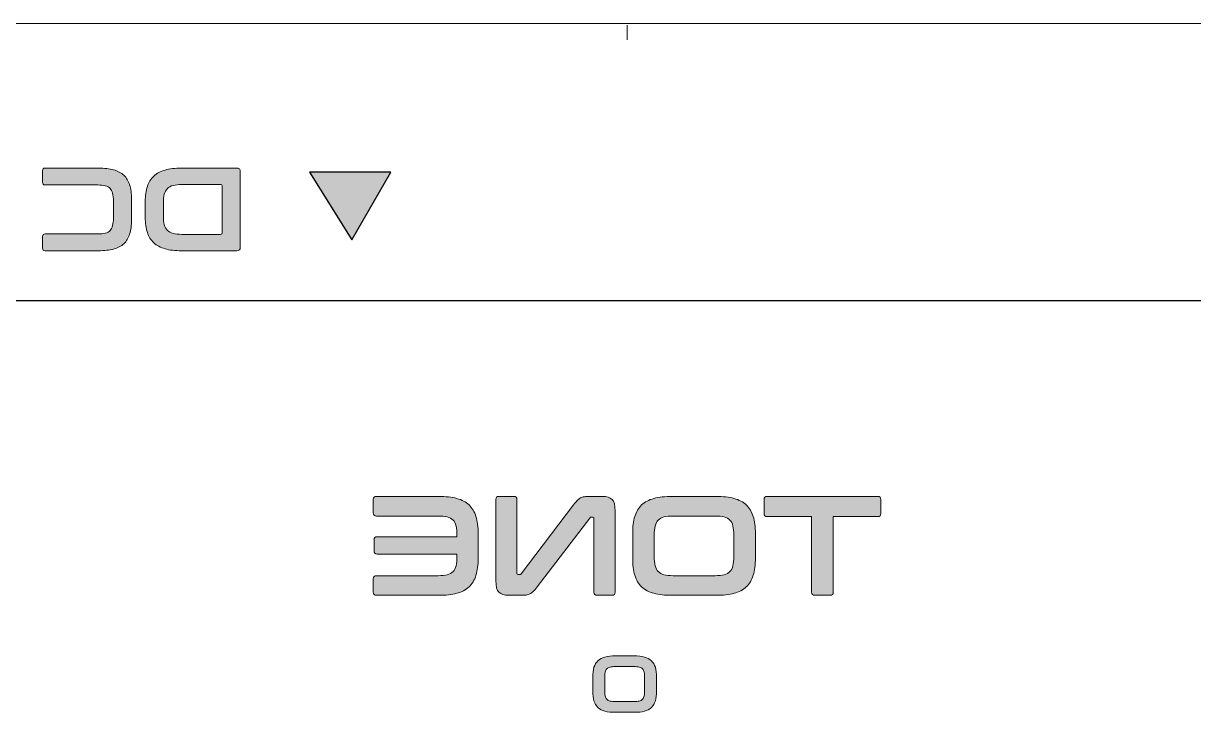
# Model space of a CAD drawing. Header units: millimetres. Extents: x 0 to 62, y -117 to 0.
# Drawn here: x 20.47 to 40.93, y -12.12 to 0 of the extents above; entities that cross this region are included whole.
import ezdxf

# ---------------------------------------------------------------- set-up
doc = ezdxf.new("R2010")
doc.units = ezdxf.units.MM
doc.header["$MEASUREMENT"] = 0
doc.layers.add('GLOSS-V', color=7, linetype='Continuous')
doc.layers.add('Layer 4', color=7, linetype='Continuous')

# ---------------------------------------------------------------- blocks, each defined once
blk = doc.blocks.new('block 10')
at = {"layer": 'GLOSS-V', "true_color": 0x010101}
h = blk.add_hatch(color=178, dxfattribs=at)
h.dxf.hatch_style = 2
edge = h.paths.add_edge_path()
edge.add_spline(control_points=[(21.781, -2.53), (21.886, -2.53), (21.974, -2.54), (22.047, -2.56), (22.12, -2.58), (22.18, -2.611), (22.226, -2.655), (22.272, -2.698), (22.306, -2.754), (22.327, -2.823), (22.349, -2.892), (22.359, -2.976), (22.359, -3.075), (22.359, -3.075), (22.359, -3.43), (22.359, -3.43), (22.359, -3.529), (22.349, -3.613), (22.327, -3.683), (22.306, -3.752), (22.272, -3.809), (22.226, -3.852), (22.18, -3.896), (22.12, -3.927), (22.047, -3.946), (21.974, -3.965), (21.886, -3.975), (21.781, -3.975), (21.781, -3.975), (20.85, -3.975), (20.85, -3.975), (20.819, -3.975), (20.804, -3.96), (20.804, -3.93), (20.804, -3.93), (20.804, -3.727), (20.804, -3.727), (20.804, -3.697), (20.819, -3.682), (20.85, -3.682), (20.85, -3.682), (21.769, -3.682), (21.769, -3.682), (21.822, -3.682), (21.867, -3.677), (21.902, -3.669), (21.937, -3.66), (21.965, -3.644), (21.985, -3.623), (22.006, -3.602), (22.021, -3.573), (22.03, -3.536), (22.039, -3.5), (22.043, -3.454), (22.043, -3.399), (22.043, -3.399), (22.043, -3.106), (22.043, -3.106), (22.043, -3.051), (22.039, -3.005), (22.03, -2.97), (22.021, -2.934), (22.006, -2.905), (21.985, -2.884), (21.965, -2.863), (21.937, -2.847), (21.902, -2.838), (21.867, -2.829), (21.822, -2.825), (21.769, -2.825), (21.769, -2.825), (20.85, -2.825), (20.85, -2.825), (20.819, -2.825), (20.804, -2.809), (20.804, -2.777), (20.804, -2.777), (20.804, -2.575), (20.804, -2.575), (20.804, -2.545), (20.819, -2.53), (20.85, -2.53), (20.85, -2.53), (21.781, -2.53), (21.781, -2.53)], knot_values=[0, 0, 0, 0, 1, 1, 1, 2, 2, 2, 3, 3, 3, 4, 4, 4, 5, 5, 5, 6, 6, 6, 7, 7, 7, 8, 8, 8, 9, 9, 9, 10, 10, 10, 11, 11, 11, 12, 12, 12, 13, 13, 13, 14, 14, 14, 15, 15, 15, 16, 16, 16, 17, 17, 17, 18, 18, 18, 19, 19, 19, 20, 20, 20, 21, 21, 21, 22, 22, 22, 23, 23, 23, 24, 24, 24, 25, 25, 25, 26, 26, 26, 27, 27, 27, 28, 28, 28, 28], degree=3, periodic=1)
h = blk.add_hatch(color=178, dxfattribs=at)
h.dxf.hatch_style = 2
edge = h.paths.add_edge_path()
edge.add_spline(control_points=[(24.199, -2.53), (24.24, -2.53), (24.261, -2.55), (24.261, -2.592), (24.261, -2.592), (24.261, -3.913), (24.261, -3.913), (24.261, -3.954), (24.24, -3.975), (24.199, -3.975), (24.199, -3.975), (23.233, -3.975), (23.233, -3.975), (23.121, -3.975), (23.025, -3.964), (22.946, -3.941), (22.866, -3.918), (22.8, -3.883), (22.749, -3.836), (22.698, -3.788), (22.661, -3.728), (22.637, -3.654), (22.613, -3.58), (22.601, -3.493), (22.601, -3.393), (22.601, -3.393), (22.601, -3.112), (22.601, -3.112), (22.601, -3.012), (22.613, -2.924), (22.637, -2.851), (22.661, -2.777), (22.698, -2.717), (22.749, -2.669), (22.8, -2.622), (22.866, -2.586), (22.946, -2.564), (23.025, -2.541), (23.121, -2.53), (23.233, -2.53), (23.233, -2.53), (24.199, -2.53), (24.199, -2.53)], knot_values=[0, 0, 0, 0, 1, 1, 1, 2, 2, 2, 3, 3, 3, 4, 4, 4, 5, 5, 5, 6, 6, 6, 7, 7, 7, 8, 8, 8, 9, 9, 9, 10, 10, 10, 11, 11, 11, 12, 12, 12, 13, 13, 13, 14, 14, 14, 14], degree=3, periodic=1)
edge = h.paths.add_edge_path()
edge.add_spline(control_points=[(23.945, -2.846), (23.945, -2.826), (23.936, -2.817), (23.918, -2.817), (23.918, -2.817), (23.241, -2.817), (23.241, -2.817), (23.18, -2.817), (23.129, -2.822), (23.088, -2.833), (23.047, -2.844), (23.013, -2.862), (22.988, -2.887), (22.962, -2.912), (22.944, -2.945), (22.933, -2.986), (22.922, -3.027), (22.917, -3.078), (22.917, -3.139), (22.917, -3.139), (22.917, -3.366), (22.917, -3.366), (22.917, -3.426), (22.922, -3.477), (22.933, -3.519), (22.944, -3.56), (22.962, -3.593), (22.988, -3.618), (23.013, -3.643), (23.047, -3.661), (23.088, -3.672), (23.129, -3.683), (23.18, -3.688), (23.241, -3.688), (23.241, -3.688), (23.918, -3.688), (23.918, -3.688), (23.936, -3.688), (23.945, -3.679), (23.945, -3.661), (23.945, -3.661), (23.945, -2.846), (23.945, -2.846)], knot_values=[0, 0, 0, 0, 1, 1, 1, 2, 2, 2, 3, 3, 3, 4, 4, 4, 5, 5, 5, 6, 6, 6, 7, 7, 7, 8, 8, 8, 9, 9, 9, 10, 10, 10, 11, 11, 11, 12, 12, 12, 13, 13, 13, 14, 14, 14, 14], degree=3, periodic=1)
at = {"layer": 'GLOSS-V', "lineweight": 0}
for points, knots in [([(21.781, -2.53), (21.886, -2.53), (21.974, -2.54), (22.047, -2.56), (22.12, -2.58), (22.18, -2.611), (22.226, -2.655), (22.272, -2.698), (22.306, -2.754), (22.327, -2.823), (22.349, -2.892), (22.359, -2.976), (22.359, -3.075), (22.359, -3.075), (22.359, -3.43), (22.359, -3.43), (22.359, -3.529), (22.349, -3.613), (22.327, -3.683), (22.306, -3.752), (22.272, -3.809), (22.226, -3.852), (22.18, -3.896), (22.12, -3.927), (22.047, -3.946), (21.974, -3.965), (21.886, -3.975), (21.781, -3.975), (21.781, -3.975), (20.85, -3.975), (20.85, -3.975), (20.819, -3.975), (20.804, -3.96), (20.804, -3.93), (20.804, -3.93), (20.804, -3.727), (20.804, -3.727), (20.804, -3.697), (20.819, -3.682), (20.85, -3.682), (20.85, -3.682), (21.769, -3.682), (21.769, -3.682), (21.822, -3.682), (21.867, -3.677), (21.902, -3.669), (21.937, -3.66), (21.965, -3.644), (21.985, -3.623), (22.006, -3.602), (22.021, -3.573), (22.03, -3.536), (22.039, -3.5), (22.043, -3.454), (22.043, -3.399), (22.043, -3.399), (22.043, -3.106), (22.043, -3.106), (22.043, -3.051), (22.039, -3.005), (22.03, -2.97), (22.021, -2.934), (22.006, -2.905), (21.985, -2.884), (21.965, -2.863), (21.937, -2.847), (21.902, -2.838), (21.867, -2.829), (21.822, -2.825), (21.769, -2.825), (21.769, -2.825), (20.85, -2.825), (20.85, -2.825), (20.819, -2.825), (20.804, -2.809), (20.804, -2.777), (20.804, -2.777), (20.804, -2.575), (20.804, -2.575), (20.804, -2.545), (20.819, -2.53), (20.85, -2.53), (20.85, -2.53), (21.781, -2.53), (21.781, -2.53)], [0, 0, 0, 0, 1, 1, 1, 2, 2, 2, 3, 3, 3, 4, 4, 4, 5, 5, 5, 6, 6, 6, 7, 7, 7, 8, 8, 8, 9, 9, 9, 10, 10, 10, 11, 11, 11, 12, 12, 12, 13, 13, 13, 14, 14, 14, 15, 15, 15, 16, 16, 16, 17, 17, 17, 18, 18, 18, 19, 19, 19, 20, 20, 20, 21, 21, 21, 22, 22, 22, 23, 23, 23, 24, 24, 24, 25, 25, 25, 26, 26, 26, 27, 27, 27, 28, 28, 28, 28]), ([(24.199, -2.53), (24.24, -2.53), (24.261, -2.55), (24.261, -2.592), (24.261, -2.592), (24.261, -3.913), (24.261, -3.913), (24.261, -3.954), (24.24, -3.975), (24.199, -3.975), (24.199, -3.975), (23.233, -3.975), (23.233, -3.975), (23.121, -3.975), (23.025, -3.964), (22.946, -3.941), (22.866, -3.918), (22.8, -3.883), (22.749, -3.836), (22.698, -3.788), (22.661, -3.728), (22.637, -3.654), (22.613, -3.58), (22.601, -3.493), (22.601, -3.393), (22.601, -3.393), (22.601, -3.112), (22.601, -3.112), (22.601, -3.012), (22.613, -2.924), (22.637, -2.851), (22.661, -2.777), (22.698, -2.717), (22.749, -2.669), (22.8, -2.622), (22.866, -2.586), (22.946, -2.564), (23.025, -2.541), (23.121, -2.53), (23.233, -2.53), (23.233, -2.53), (24.199, -2.53), (24.199, -2.53)], [0, 0, 0, 0, 1, 1, 1, 2, 2, 2, 3, 3, 3, 4, 4, 4, 5, 5, 5, 6, 6, 6, 7, 7, 7, 8, 8, 8, 9, 9, 9, 10, 10, 10, 11, 11, 11, 12, 12, 12, 13, 13, 13, 14, 14, 14, 14]), ([(23.945, -2.846), (23.945, -2.826), (23.936, -2.817), (23.918, -2.817), (23.918, -2.817), (23.241, -2.817), (23.241, -2.817), (23.18, -2.817), (23.129, -2.822), (23.088, -2.833), (23.047, -2.844), (23.013, -2.862), (22.988, -2.887), (22.962, -2.912), (22.944, -2.945), (22.933, -2.986), (22.922, -3.027), (22.917, -3.078), (22.917, -3.139), (22.917, -3.139), (22.917, -3.366), (22.917, -3.366), (22.917, -3.426), (22.922, -3.477), (22.933, -3.519), (22.944, -3.56), (22.962, -3.593), (22.988, -3.618), (23.013, -3.643), (23.047, -3.661), (23.088, -3.672), (23.129, -3.683), (23.18, -3.688), (23.241, -3.688), (23.241, -3.688), (23.918, -3.688), (23.918, -3.688), (23.936, -3.688), (23.945, -3.679), (23.945, -3.661), (23.945, -3.661), (23.945, -2.846), (23.945, -2.846)], [0, 0, 0, 0, 1, 1, 1, 2, 2, 2, 3, 3, 3, 4, 4, 4, 5, 5, 5, 6, 6, 6, 7, 7, 7, 8, 8, 8, 9, 9, 9, 10, 10, 10, 11, 11, 11, 12, 12, 12, 13, 13, 13, 14, 14, 14, 14])]:
    blk.add_open_spline(points, degree=3, knots=knots, dxfattribs=at)
blk = doc.blocks.new('block 9')
at = {"layer": 'GLOSS-V'}
blk.add_blockref('block 10', (0, 0), dxfattribs=at)
blk = doc.blocks.new('block 14')
at = {"layer": 'GLOSS-V', "true_color": 0x010101}
h = blk.add_hatch(color=178, dxfattribs=at)
h.dxf.hatch_style = 2
edge = h.paths.add_edge_path()
edge.add_spline(control_points=[(27.729, -8.27), (27.854, -8.27), (27.96, -8.282), (28.047, -8.306), (28.134, -8.33), (28.206, -8.368), (28.261, -8.42), (28.316, -8.471), (28.356, -8.539), (28.382, -8.621), (28.407, -8.703), (28.42, -8.804), (28.42, -8.922), (28.42, -8.922), (28.42, -9.347), (28.42, -9.347), (28.42, -9.465), (28.407, -9.566), (28.382, -9.649), (28.356, -9.733), (28.316, -9.8), (28.261, -9.852), (28.206, -9.904), (28.134, -9.941), (28.047, -9.964), (27.96, -9.987), (27.854, -9.999), (27.729, -9.999), (27.729, -9.999), (26.642, -9.999), (26.642, -9.999), (26.604, -9.999), (26.585, -9.981), (26.585, -9.945), (26.585, -9.945), (26.585, -9.71), (26.585, -9.71), (26.585, -9.674), (26.604, -9.656), (26.642, -9.656), (26.642, -9.656), (27.721, -9.656), (27.721, -9.656), (27.785, -9.656), (27.838, -9.65), (27.88, -9.64), (27.922, -9.629), (27.956, -9.611), (27.982, -9.585), (28.007, -9.56), (28.025, -9.525), (28.035, -9.482), (28.045, -9.438), (28.05, -9.384), (28.05, -9.32), (28.05, -9.32), (28.05, -9.278), (28.05, -9.278), (28.05, -9.278), (26.654, -9.278), (26.654, -9.278), (26.618, -9.278), (26.6, -9.26), (26.6, -9.223), (26.6, -9.223), (26.6, -9.028), (26.6, -9.028), (26.6, -8.992), (26.618, -8.974), (26.654, -8.974), (26.654, -8.974), (28.05, -8.974), (28.05, -8.974), (28.05, -8.974), (28.05, -8.949), (28.05, -8.949), (28.05, -8.885), (28.045, -8.831), (28.035, -8.788), (28.025, -8.744), (28.007, -8.709), (27.982, -8.684), (27.956, -8.658), (27.922, -8.64), (27.88, -8.63), (27.838, -8.619), (27.785, -8.614), (27.721, -8.614), (27.721, -8.614), (26.642, -8.614), (26.642, -8.614), (26.604, -8.614), (26.585, -8.595), (26.585, -8.559), (26.585, -8.559), (26.585, -8.325), (26.585, -8.325), (26.585, -8.288), (26.604, -8.27), (26.642, -8.27), (26.642, -8.27), (27.729, -8.27), (27.729, -8.27)], knot_values=[0, 0, 0, 0, 1, 1, 1, 2, 2, 2, 3, 3, 3, 4, 4, 4, 5, 5, 5, 6, 6, 6, 7, 7, 7, 8, 8, 8, 9, 9, 9, 10, 10, 10, 11, 11, 11, 12, 12, 12, 13, 13, 13, 14, 14, 14, 15, 15, 15, 16, 16, 16, 17, 17, 17, 18, 18, 18, 19, 19, 19, 20, 20, 20, 21, 21, 21, 22, 22, 22, 23, 23, 23, 24, 24, 24, 25, 25, 25, 26, 26, 26, 27, 27, 27, 28, 28, 28, 29, 29, 29, 30, 30, 30, 31, 31, 31, 32, 32, 32, 33, 33, 33, 34, 34, 34, 34], degree=3, periodic=1)
h = blk.add_hatch(color=178, dxfattribs=at)
h.dxf.hatch_style = 2
edge = h.paths.add_edge_path()
edge.add_spline(control_points=[(30.593, -8.27), (30.669, -8.27), (30.725, -8.288), (30.761, -8.323), (30.797, -8.359), (30.816, -8.427), (30.816, -8.527), (30.816, -8.527), (30.816, -9.945), (30.816, -9.945), (30.816, -9.981), (30.797, -9.999), (30.759, -9.999), (30.759, -9.999), (30.499, -9.999), (30.499, -9.999), (30.463, -9.999), (30.445, -9.981), (30.445, -9.945), (30.445, -9.945), (30.445, -8.655), (30.445, -8.655), (30.445, -8.639), (30.438, -8.631), (30.425, -8.631), (30.425, -8.631), (30.403, -8.631), (30.403, -8.631), (30.392, -8.631), (30.381, -8.637), (30.371, -8.648), (30.371, -8.648), (29.45, -9.853), (29.45, -9.853), (29.425, -9.886), (29.403, -9.912), (29.384, -9.931), (29.365, -9.95), (29.346, -9.964), (29.326, -9.974), (29.307, -9.984), (29.284, -9.991), (29.259, -9.994), (29.233, -9.997), (29.201, -9.999), (29.163, -9.999), (29.163, -9.999), (28.951, -9.999), (28.951, -9.999), (28.875, -9.999), (28.819, -9.981), (28.783, -9.946), (28.747, -9.91), (28.729, -9.842), (28.729, -9.742), (28.729, -9.742), (28.729, -8.325), (28.729, -8.325), (28.729, -8.288), (28.747, -8.27), (28.783, -8.27), (28.783, -8.27), (29.042, -8.27), (29.042, -8.27), (29.079, -8.27), (29.097, -8.288), (29.097, -8.325), (29.097, -8.325), (29.097, -9.614), (29.097, -9.614), (29.097, -9.63), (29.103, -9.638), (29.117, -9.638), (29.117, -9.638), (29.139, -9.638), (29.139, -9.638), (29.154, -9.638), (29.164, -9.633), (29.171, -9.621), (29.171, -9.621), (30.089, -8.416), (30.089, -8.416), (30.113, -8.385), (30.133, -8.36), (30.151, -8.341), (30.169, -8.322), (30.188, -8.307), (30.208, -8.296), (30.228, -8.285), (30.251, -8.279), (30.277, -8.275), (30.304, -8.272), (30.336, -8.27), (30.376, -8.27), (30.376, -8.27), (30.593, -8.27), (30.593, -8.27)], knot_values=[0, 0, 0, 0, 1, 1, 1, 2, 2, 2, 3, 3, 3, 4, 4, 4, 5, 5, 5, 6, 6, 6, 7, 7, 7, 8, 8, 8, 9, 9, 9, 10, 10, 10, 11, 11, 11, 12, 12, 12, 13, 13, 13, 14, 14, 14, 15, 15, 15, 16, 16, 16, 17, 17, 17, 18, 18, 18, 19, 19, 19, 20, 20, 20, 21, 21, 21, 22, 22, 22, 23, 23, 23, 24, 24, 24, 25, 25, 25, 26, 26, 26, 27, 27, 27, 28, 28, 28, 29, 29, 29, 30, 30, 30, 31, 31, 31, 32, 32, 32, 32], degree=3, periodic=1)
h = blk.add_hatch(color=178, dxfattribs=at)
h.dxf.hatch_style = 2
edge = h.paths.add_edge_path()
edge.add_spline(control_points=[(32.576, -8.27), (32.701, -8.27), (32.807, -8.282), (32.894, -8.306), (32.982, -8.33), (33.053, -8.368), (33.108, -8.42), (33.163, -8.471), (33.204, -8.539), (33.229, -8.621), (33.255, -8.703), (33.268, -8.804), (33.268, -8.922), (33.268, -8.922), (33.268, -9.347), (33.268, -9.347), (33.268, -9.465), (33.255, -9.566), (33.229, -9.649), (33.204, -9.733), (33.163, -9.8), (33.108, -9.852), (33.053, -9.904), (32.982, -9.941), (32.894, -9.964), (32.807, -9.987), (32.701, -9.999), (32.576, -9.999), (32.576, -9.999), (31.813, -9.999), (31.813, -9.999), (31.688, -9.999), (31.581, -9.987), (31.493, -9.964), (31.405, -9.941), (31.333, -9.904), (31.278, -9.852), (31.223, -9.8), (31.183, -9.733), (31.159, -9.649), (31.134, -9.566), (31.122, -9.465), (31.122, -9.347), (31.122, -9.347), (31.122, -8.922), (31.122, -8.922), (31.122, -8.804), (31.134, -8.703), (31.159, -8.621), (31.183, -8.539), (31.223, -8.471), (31.278, -8.42), (31.333, -8.368), (31.405, -8.33), (31.493, -8.306), (31.581, -8.282), (31.688, -8.27), (31.813, -8.27), (31.813, -8.27), (32.576, -8.27), (32.576, -8.27)], knot_values=[0, 0, 0, 0, 1, 1, 1, 2, 2, 2, 3, 3, 3, 4, 4, 4, 5, 5, 5, 6, 6, 6, 7, 7, 7, 8, 8, 8, 9, 9, 9, 10, 10, 10, 11, 11, 11, 12, 12, 12, 13, 13, 13, 14, 14, 14, 15, 15, 15, 16, 16, 16, 17, 17, 17, 18, 18, 18, 19, 19, 19, 20, 20, 20, 20], degree=3, periodic=1)
edge = h.paths.add_edge_path()
edge.add_spline(control_points=[(32.89, -8.949), (32.89, -8.885), (32.884, -8.831), (32.874, -8.788), (32.863, -8.744), (32.845, -8.709), (32.821, -8.684), (32.796, -8.658), (32.763, -8.64), (32.72, -8.63), (32.678, -8.619), (32.625, -8.614), (32.561, -8.614), (32.561, -8.614), (31.828, -8.614), (31.828, -8.614), (31.764, -8.614), (31.711, -8.619), (31.669, -8.63), (31.627, -8.64), (31.593, -8.658), (31.568, -8.684), (31.544, -8.709), (31.526, -8.744), (31.515, -8.788), (31.505, -8.831), (31.499, -8.885), (31.499, -8.949), (31.499, -8.949), (31.499, -9.32), (31.499, -9.32), (31.499, -9.384), (31.505, -9.438), (31.515, -9.482), (31.526, -9.525), (31.544, -9.56), (31.568, -9.585), (31.593, -9.611), (31.627, -9.629), (31.669, -9.64), (31.711, -9.65), (31.764, -9.656), (31.828, -9.656), (31.828, -9.656), (32.561, -9.656), (32.561, -9.656), (32.625, -9.656), (32.678, -9.65), (32.72, -9.64), (32.763, -9.629), (32.796, -9.611), (32.821, -9.585), (32.845, -9.56), (32.863, -9.525), (32.874, -9.482), (32.884, -9.438), (32.89, -9.384), (32.89, -9.32), (32.89, -9.32), (32.89, -8.949), (32.89, -8.949)], knot_values=[0, 0, 0, 0, 1, 1, 1, 2, 2, 2, 3, 3, 3, 4, 4, 4, 5, 5, 5, 6, 6, 6, 7, 7, 7, 8, 8, 8, 9, 9, 9, 10, 10, 10, 11, 11, 11, 12, 12, 12, 13, 13, 13, 14, 14, 14, 15, 15, 15, 16, 16, 16, 17, 17, 17, 18, 18, 18, 19, 19, 19, 20, 20, 20, 20], degree=3, periodic=1)
h = blk.add_hatch(color=178, dxfattribs=at)
h.dxf.hatch_style = 2
edge = h.paths.add_edge_path()
edge.add_spline(control_points=[(35.404, -8.27), (35.442, -8.27), (35.46, -8.288), (35.46, -8.325), (35.46, -8.325), (35.46, -8.567), (35.46, -8.567), (35.46, -8.604), (35.442, -8.623), (35.404, -8.623), (35.404, -8.623), (34.628, -8.623), (34.628, -8.623), (34.628, -8.623), (34.628, -9.945), (34.628, -9.945), (34.628, -9.981), (34.61, -9.999), (34.574, -9.999), (34.574, -9.999), (34.305, -9.999), (34.305, -9.999), (34.268, -9.999), (34.25, -9.981), (34.25, -9.945), (34.25, -9.945), (34.25, -8.623), (34.25, -8.623), (34.25, -8.623), (33.475, -8.623), (33.475, -8.623), (33.437, -8.623), (33.418, -8.604), (33.418, -8.567), (33.418, -8.567), (33.418, -8.325), (33.418, -8.325), (33.418, -8.288), (33.437, -8.27), (33.475, -8.27), (33.475, -8.27), (35.404, -8.27), (35.404, -8.27)], knot_values=[0, 0, 0, 0, 1, 1, 1, 2, 2, 2, 3, 3, 3, 4, 4, 4, 5, 5, 5, 6, 6, 6, 7, 7, 7, 8, 8, 8, 9, 9, 9, 10, 10, 10, 11, 11, 11, 12, 12, 12, 13, 13, 13, 14, 14, 14, 14], degree=3, periodic=1)
at = {"layer": 'GLOSS-V', "lineweight": 0}
for points, knots in [([(27.729, -8.27), (27.854, -8.27), (27.96, -8.282), (28.047, -8.306), (28.134, -8.33), (28.206, -8.368), (28.261, -8.42), (28.316, -8.471), (28.356, -8.539), (28.382, -8.621), (28.407, -8.703), (28.42, -8.804), (28.42, -8.922), (28.42, -8.922), (28.42, -9.347), (28.42, -9.347), (28.42, -9.465), (28.407, -9.566), (28.382, -9.649), (28.356, -9.733), (28.316, -9.8), (28.261, -9.852), (28.206, -9.904), (28.134, -9.941), (28.047, -9.964), (27.96, -9.987), (27.854, -9.999), (27.729, -9.999), (27.729, -9.999), (26.642, -9.999), (26.642, -9.999), (26.604, -9.999), (26.585, -9.981), (26.585, -9.945), (26.585, -9.945), (26.585, -9.71), (26.585, -9.71), (26.585, -9.674), (26.604, -9.656), (26.642, -9.656), (26.642, -9.656), (27.721, -9.656), (27.721, -9.656), (27.785, -9.656), (27.838, -9.65), (27.88, -9.64), (27.922, -9.629), (27.956, -9.611), (27.982, -9.585), (28.007, -9.56), (28.025, -9.525), (28.035, -9.482), (28.045, -9.438), (28.05, -9.384), (28.05, -9.32), (28.05, -9.32), (28.05, -9.278), (28.05, -9.278), (28.05, -9.278), (26.654, -9.278), (26.654, -9.278), (26.618, -9.278), (26.6, -9.26), (26.6, -9.223), (26.6, -9.223), (26.6, -9.028), (26.6, -9.028), (26.6, -8.992), (26.618, -8.974), (26.654, -8.974), (26.654, -8.974), (28.05, -8.974), (28.05, -8.974), (28.05, -8.974), (28.05, -8.949), (28.05, -8.949), (28.05, -8.885), (28.045, -8.831), (28.035, -8.788), (28.025, -8.744), (28.007, -8.709), (27.982, -8.684), (27.956, -8.658), (27.922, -8.64), (27.88, -8.63), (27.838, -8.619), (27.785, -8.614), (27.721, -8.614), (27.721, -8.614), (26.642, -8.614), (26.642, -8.614), (26.604, -8.614), (26.585, -8.595), (26.585, -8.559), (26.585, -8.559), (26.585, -8.325), (26.585, -8.325), (26.585, -8.288), (26.604, -8.27), (26.642, -8.27), (26.642, -8.27), (27.729, -8.27), (27.729, -8.27)], [0, 0, 0, 0, 1, 1, 1, 2, 2, 2, 3, 3, 3, 4, 4, 4, 5, 5, 5, 6, 6, 6, 7, 7, 7, 8, 8, 8, 9, 9, 9, 10, 10, 10, 11, 11, 11, 12, 12, 12, 13, 13, 13, 14, 14, 14, 15, 15, 15, 16, 16, 16, 17, 17, 17, 18, 18, 18, 19, 19, 19, 20, 20, 20, 21, 21, 21, 22, 22, 22, 23, 23, 23, 24, 24, 24, 25, 25, 25, 26, 26, 26, 27, 27, 27, 28, 28, 28, 29, 29, 29, 30, 30, 30, 31, 31, 31, 32, 32, 32, 33, 33, 33, 34, 34, 34, 34]), ([(30.593, -8.27), (30.669, -8.27), (30.725, -8.288), (30.761, -8.323), (30.797, -8.359), (30.816, -8.427), (30.816, -8.527), (30.816, -8.527), (30.816, -9.945), (30.816, -9.945), (30.816, -9.981), (30.797, -9.999), (30.759, -9.999), (30.759, -9.999), (30.499, -9.999), (30.499, -9.999), (30.463, -9.999), (30.445, -9.981), (30.445, -9.945), (30.445, -9.945), (30.445, -8.655), (30.445, -8.655), (30.445, -8.639), (30.438, -8.631), (30.425, -8.631), (30.425, -8.631), (30.403, -8.631), (30.403, -8.631), (30.392, -8.631), (30.381, -8.637), (30.371, -8.648), (30.371, -8.648), (29.45, -9.853), (29.45, -9.853), (29.425, -9.886), (29.403, -9.912), (29.384, -9.931), (29.365, -9.95), (29.346, -9.964), (29.326, -9.974), (29.307, -9.984), (29.284, -9.991), (29.259, -9.994), (29.233, -9.997), (29.201, -9.999), (29.163, -9.999), (29.163, -9.999), (28.951, -9.999), (28.951, -9.999), (28.875, -9.999), (28.819, -9.981), (28.783, -9.946), (28.747, -9.91), (28.729, -9.842), (28.729, -9.742), (28.729, -9.742), (28.729, -8.325), (28.729, -8.325), (28.729, -8.288), (28.747, -8.27), (28.783, -8.27), (28.783, -8.27), (29.042, -8.27), (29.042, -8.27), (29.079, -8.27), (29.097, -8.288), (29.097, -8.325), (29.097, -8.325), (29.097, -9.614), (29.097, -9.614), (29.097, -9.63), (29.103, -9.638), (29.117, -9.638), (29.117, -9.638), (29.139, -9.638), (29.139, -9.638), (29.154, -9.638), (29.164, -9.633), (29.171, -9.621), (29.171, -9.621), (30.089, -8.416), (30.089, -8.416), (30.113, -8.385), (30.133, -8.36), (30.151, -8.341), (30.169, -8.322), (30.188, -8.307), (30.208, -8.296), (30.228, -8.285), (30.251, -8.279), (30.277, -8.275), (30.304, -8.272), (30.336, -8.27), (30.376, -8.27), (30.376, -8.27), (30.593, -8.27), (30.593, -8.27)], [0, 0, 0, 0, 1, 1, 1, 2, 2, 2, 3, 3, 3, 4, 4, 4, 5, 5, 5, 6, 6, 6, 7, 7, 7, 8, 8, 8, 9, 9, 9, 10, 10, 10, 11, 11, 11, 12, 12, 12, 13, 13, 13, 14, 14, 14, 15, 15, 15, 16, 16, 16, 17, 17, 17, 18, 18, 18, 19, 19, 19, 20, 20, 20, 21, 21, 21, 22, 22, 22, 23, 23, 23, 24, 24, 24, 25, 25, 25, 26, 26, 26, 27, 27, 27, 28, 28, 28, 29, 29, 29, 30, 30, 30, 31, 31, 31, 32, 32, 32, 32]), ([(32.576, -8.27), (32.701, -8.27), (32.807, -8.282), (32.894, -8.306), (32.982, -8.33), (33.053, -8.368), (33.108, -8.42), (33.163, -8.471), (33.204, -8.539), (33.229, -8.621), (33.255, -8.703), (33.268, -8.804), (33.268, -8.922), (33.268, -8.922), (33.268, -9.347), (33.268, -9.347), (33.268, -9.465), (33.255, -9.566), (33.229, -9.649), (33.204, -9.733), (33.163, -9.8), (33.108, -9.852), (33.053, -9.904), (32.982, -9.941), (32.894, -9.964), (32.807, -9.987), (32.701, -9.999), (32.576, -9.999), (32.576, -9.999), (31.813, -9.999), (31.813, -9.999), (31.688, -9.999), (31.581, -9.987), (31.493, -9.964), (31.405, -9.941), (31.333, -9.904), (31.278, -9.852), (31.223, -9.8), (31.183, -9.733), (31.159, -9.649), (31.134, -9.566), (31.122, -9.465), (31.122, -9.347), (31.122, -9.347), (31.122, -8.922), (31.122, -8.922), (31.122, -8.804), (31.134, -8.703), (31.159, -8.621), (31.183, -8.539), (31.223, -8.471), (31.278, -8.42), (31.333, -8.368), (31.405, -8.33), (31.493, -8.306), (31.581, -8.282), (31.688, -8.27), (31.813, -8.27), (31.813, -8.27), (32.576, -8.27), (32.576, -8.27)], [0, 0, 0, 0, 1, 1, 1, 2, 2, 2, 3, 3, 3, 4, 4, 4, 5, 5, 5, 6, 6, 6, 7, 7, 7, 8, 8, 8, 9, 9, 9, 10, 10, 10, 11, 11, 11, 12, 12, 12, 13, 13, 13, 14, 14, 14, 15, 15, 15, 16, 16, 16, 17, 17, 17, 18, 18, 18, 19, 19, 19, 20, 20, 20, 20]), ([(35.404, -8.27), (35.442, -8.27), (35.46, -8.288), (35.46, -8.325), (35.46, -8.325), (35.46, -8.567), (35.46, -8.567), (35.46, -8.604), (35.442, -8.623), (35.404, -8.623), (35.404, -8.623), (34.628, -8.623), (34.628, -8.623), (34.628, -8.623), (34.628, -9.945), (34.628, -9.945), (34.628, -9.981), (34.61, -9.999), (34.574, -9.999), (34.574, -9.999), (34.305, -9.999), (34.305, -9.999), (34.268, -9.999), (34.25, -9.981), (34.25, -9.945), (34.25, -9.945), (34.25, -8.623), (34.25, -8.623), (34.25, -8.623), (33.475, -8.623), (33.475, -8.623), (33.437, -8.623), (33.418, -8.604), (33.418, -8.567), (33.418, -8.567), (33.418, -8.325), (33.418, -8.325), (33.418, -8.288), (33.437, -8.27), (33.475, -8.27), (33.475, -8.27), (35.404, -8.27), (35.404, -8.27)], [0, 0, 0, 0, 1, 1, 1, 2, 2, 2, 3, 3, 3, 4, 4, 4, 5, 5, 5, 6, 6, 6, 7, 7, 7, 8, 8, 8, 9, 9, 9, 10, 10, 10, 11, 11, 11, 12, 12, 12, 13, 13, 13, 14, 14, 14, 14]), ([(32.89, -8.949), (32.89, -8.885), (32.884, -8.831), (32.874, -8.788), (32.863, -8.744), (32.845, -8.709), (32.821, -8.684), (32.796, -8.658), (32.763, -8.64), (32.72, -8.63), (32.678, -8.619), (32.625, -8.614), (32.561, -8.614), (32.561, -8.614), (31.828, -8.614), (31.828, -8.614), (31.764, -8.614), (31.711, -8.619), (31.669, -8.63), (31.627, -8.64), (31.593, -8.658), (31.568, -8.684), (31.544, -8.709), (31.526, -8.744), (31.515, -8.788), (31.505, -8.831), (31.499, -8.885), (31.499, -8.949), (31.499, -8.949), (31.499, -9.32), (31.499, -9.32), (31.499, -9.384), (31.505, -9.438), (31.515, -9.482), (31.526, -9.525), (31.544, -9.56), (31.568, -9.585), (31.593, -9.611), (31.627, -9.629), (31.669, -9.64), (31.711, -9.65), (31.764, -9.656), (31.828, -9.656), (31.828, -9.656), (32.561, -9.656), (32.561, -9.656), (32.625, -9.656), (32.678, -9.65), (32.72, -9.64), (32.763, -9.629), (32.796, -9.611), (32.821, -9.585), (32.845, -9.56), (32.863, -9.525), (32.874, -9.482), (32.884, -9.438), (32.89, -9.384), (32.89, -9.32), (32.89, -9.32), (32.89, -8.949), (32.89, -8.949)], [0, 0, 0, 0, 1, 1, 1, 2, 2, 2, 3, 3, 3, 4, 4, 4, 5, 5, 5, 6, 6, 6, 7, 7, 7, 8, 8, 8, 9, 9, 9, 10, 10, 10, 11, 11, 11, 12, 12, 12, 13, 13, 13, 14, 14, 14, 15, 15, 15, 16, 16, 16, 17, 17, 17, 18, 18, 18, 19, 19, 19, 20, 20, 20, 20])]:
    blk.add_open_spline(points, degree=3, knots=knots, dxfattribs=at)
blk = doc.blocks.new('block 13')
at = {"layer": 'GLOSS-V'}
blk.add_blockref('block 14', (0, 0), dxfattribs=at)
blk = doc.blocks.new('block 26')
at = {"layer": 'GLOSS-V', "true_color": 0x010101}
h = blk.add_hatch(color=178, dxfattribs=at)
h.dxf.hatch_style = 2
edge = h.paths.add_edge_path()
edge.add_spline(control_points=[(31.145, -11.058), (31.216, -11.058), (31.277, -11.064), (31.327, -11.078), (31.376, -11.092), (31.417, -11.113), (31.449, -11.143), (31.48, -11.172), (31.503, -11.211), (31.518, -11.258), (31.532, -11.305), (31.54, -11.362), (31.54, -11.43), (31.54, -11.43), (31.54, -11.673), (31.54, -11.673), (31.54, -11.741), (31.532, -11.798), (31.518, -11.846), (31.503, -11.893), (31.48, -11.932), (31.449, -11.961), (31.417, -11.991), (31.376, -12.012), (31.327, -12.025), (31.277, -12.039), (31.216, -12.045), (31.145, -12.045), (31.145, -12.045), (30.819, -12.045), (30.819, -12.045), (30.747, -12.045), (30.686, -12.039), (30.637, -12.025), (30.587, -12.012), (30.546, -11.991), (30.514, -11.961), (30.483, -11.932), (30.46, -11.893), (30.445, -11.846), (30.431, -11.798), (30.423, -11.741), (30.423, -11.673), (30.423, -11.673), (30.423, -11.43), (30.423, -11.43), (30.423, -11.362), (30.431, -11.305), (30.445, -11.258), (30.46, -11.211), (30.483, -11.172), (30.514, -11.143), (30.546, -11.113), (30.587, -11.092), (30.637, -11.078), (30.686, -11.064), (30.747, -11.058), (30.819, -11.058), (30.819, -11.058), (31.145, -11.058), (31.145, -11.058)], knot_values=[0, 0, 0, 0, 1, 1, 1, 2, 2, 2, 3, 3, 3, 4, 4, 4, 5, 5, 5, 6, 6, 6, 7, 7, 7, 8, 8, 8, 9, 9, 9, 10, 10, 10, 11, 11, 11, 12, 12, 12, 13, 13, 13, 14, 14, 14, 15, 15, 15, 16, 16, 16, 17, 17, 17, 18, 18, 18, 19, 19, 19, 20, 20, 20, 20], degree=3, periodic=1)
edge = h.paths.add_edge_path()
edge.add_spline(control_points=[(31.331, -11.438), (31.331, -11.401), (31.328, -11.37), (31.322, -11.345), (31.317, -11.321), (31.307, -11.301), (31.293, -11.286), (31.279, -11.271), (31.26, -11.26), (31.235, -11.254), (31.212, -11.248), (31.181, -11.245), (31.145, -11.245), (31.145, -11.245), (30.819, -11.245), (30.819, -11.245), (30.782, -11.245), (30.752, -11.248), (30.727, -11.254), (30.704, -11.26), (30.685, -11.271), (30.67, -11.286), (30.656, -11.301), (30.646, -11.321), (30.641, -11.345), (30.635, -11.37), (30.632, -11.401), (30.632, -11.438), (30.632, -11.438), (30.632, -11.664), (30.632, -11.664), (30.632, -11.702), (30.635, -11.733), (30.641, -11.758), (30.646, -11.783), (30.656, -11.803), (30.67, -11.817), (30.685, -11.832), (30.704, -11.842), (30.727, -11.848), (30.752, -11.855), (30.782, -11.858), (30.819, -11.858), (30.819, -11.858), (31.145, -11.858), (31.145, -11.858), (31.181, -11.858), (31.212, -11.855), (31.235, -11.848), (31.26, -11.842), (31.279, -11.832), (31.293, -11.817), (31.307, -11.803), (31.317, -11.783), (31.322, -11.758), (31.328, -11.733), (31.331, -11.702), (31.331, -11.664), (31.331, -11.664), (31.331, -11.438), (31.331, -11.438)], knot_values=[0, 0, 0, 0, 1, 1, 1, 2, 2, 2, 3, 3, 3, 4, 4, 4, 5, 5, 5, 6, 6, 6, 7, 7, 7, 8, 8, 8, 9, 9, 9, 10, 10, 10, 11, 11, 11, 12, 12, 12, 13, 13, 13, 14, 14, 14, 15, 15, 15, 16, 16, 16, 17, 17, 17, 18, 18, 18, 19, 19, 19, 20, 20, 20, 20], degree=3, periodic=1)
at = {"layer": 'GLOSS-V', "lineweight": 0}
for points in [[(31.145, -11.058), (31.216, -11.058), (31.277, -11.064), (31.327, -11.078), (31.376, -11.092), (31.417, -11.113), (31.449, -11.143), (31.48, -11.172), (31.503, -11.211), (31.518, -11.258), (31.532, -11.305), (31.54, -11.362), (31.54, -11.43), (31.54, -11.43), (31.54, -11.673), (31.54, -11.673), (31.54, -11.741), (31.532, -11.798), (31.518, -11.846), (31.503, -11.893), (31.48, -11.932), (31.449, -11.961), (31.417, -11.991), (31.376, -12.012), (31.327, -12.025), (31.277, -12.039), (31.216, -12.045), (31.145, -12.045), (31.145, -12.045), (30.819, -12.045), (30.819, -12.045), (30.747, -12.045), (30.686, -12.039), (30.637, -12.025), (30.587, -12.012), (30.546, -11.991), (30.514, -11.961), (30.483, -11.932), (30.46, -11.893), (30.445, -11.846), (30.431, -11.798), (30.423, -11.741), (30.423, -11.673), (30.423, -11.673), (30.423, -11.43), (30.423, -11.43), (30.423, -11.362), (30.431, -11.305), (30.445, -11.258), (30.46, -11.211), (30.483, -11.172), (30.514, -11.143), (30.546, -11.113), (30.587, -11.092), (30.637, -11.078), (30.686, -11.064), (30.747, -11.058), (30.819, -11.058), (30.819, -11.058), (31.145, -11.058), (31.145, -11.058)], [(31.331, -11.438), (31.331, -11.401), (31.328, -11.37), (31.322, -11.345), (31.317, -11.321), (31.307, -11.301), (31.293, -11.286), (31.279, -11.271), (31.26, -11.26), (31.235, -11.254), (31.212, -11.248), (31.181, -11.245), (31.145, -11.245), (31.145, -11.245), (30.819, -11.245), (30.819, -11.245), (30.782, -11.245), (30.752, -11.248), (30.727, -11.254), (30.704, -11.26), (30.685, -11.271), (30.67, -11.286), (30.656, -11.301), (30.646, -11.321), (30.641, -11.345), (30.635, -11.37), (30.632, -11.401), (30.632, -11.438), (30.632, -11.438), (30.632, -11.664), (30.632, -11.664), (30.632, -11.702), (30.635, -11.733), (30.641, -11.758), (30.646, -11.783), (30.656, -11.803), (30.67, -11.817), (30.685, -11.832), (30.704, -11.842), (30.727, -11.848), (30.752, -11.855), (30.782, -11.858), (30.819, -11.858), (30.819, -11.858), (31.145, -11.858), (31.145, -11.858), (31.181, -11.858), (31.212, -11.855), (31.235, -11.848), (31.26, -11.842), (31.279, -11.832), (31.293, -11.817), (31.307, -11.803), (31.317, -11.783), (31.322, -11.758), (31.328, -11.733), (31.331, -11.702), (31.331, -11.664), (31.331, -11.664), (31.331, -11.438), (31.331, -11.438)]]:
    blk.add_open_spline(points, degree=3, knots=[0, 0, 0, 0, 1, 1, 1, 2, 2, 2, 3, 3, 3, 4, 4, 4, 5, 5, 5, 6, 6, 6, 7, 7, 7, 8, 8, 8, 9, 9, 9, 10, 10, 10, 11, 11, 11, 12, 12, 12, 13, 13, 13, 14, 14, 14, 15, 15, 15, 16, 16, 16, 17, 17, 17, 18, 18, 18, 19, 19, 19, 20, 20, 20, 20], dxfattribs=at)
blk = doc.blocks.new('block 25')
at = {"layer": 'GLOSS-V'}
blk.add_blockref('block 26', (0, 0), dxfattribs=at)

msp = doc.modelspace()

# ---------------------------------------------------------------- hatches: boundary and pattern name
at = {"layer": 'GLOSS-V', "true_color": 0x010101}
h = msp.add_hatch(color=178, dxfattribs=at)
h.dxf.hatch_style = 2
h.paths.add_polyline_path([(26.21, -3.782), (26.891, -2.602), (25.469, -2.602)])

# ---------------------------------------------------------------- linework, layer by layer
at = {"layer": 'GLOSS-V', "color": 178, "lineweight": 25, "true_color": 0x010101}
for points in [[(26.21, -3.782), (26.891, -2.602), (25.469, -2.602), (26.21, -3.782)], [(2.329, -4.844), (59.43, -4.844)]]:
    msp.add_lwpolyline(points, dxfattribs=at)
at = {"layer": 'Layer 4', "color": 7, "lineweight": 5, "true_color": 0xffffff}
msp.add_lwpolyline([(0, -58.5), (0, 0), (62, 0), (62, -117), (0, -117), (0, -58.5)], dxfattribs=at)
at = {"layer": 'Layer 4', "color": 7, "lineweight": 9, "true_color": 0xffffff}
msp.add_lwpolyline([(31.025, -0.29), (31.025, -0.028)], dxfattribs=at)

# ---------------------------------------------------------------- block references
at = {"layer": 'GLOSS-V'}
for name in ['block 9', 'block 13', 'block 25']:
    msp.add_blockref(name, (0, 0), dxfattribs=at)

doc.saveas('drawing.dxf')
